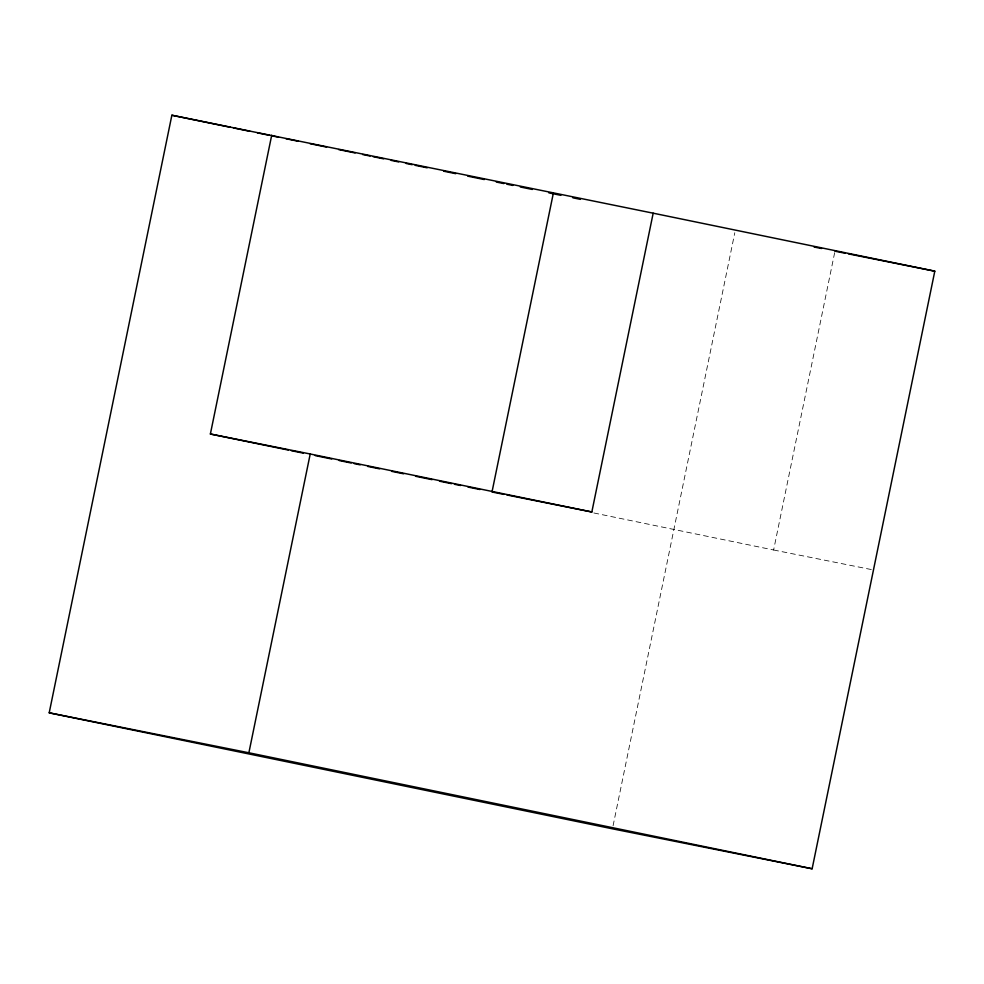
<?xml version="1.0" encoding="UTF-8"?>
<svg xmlns="http://www.w3.org/2000/svg" width="984" height="984" viewBox="0 0 984 984"><rect width="100%" height="100%" fill="white"/><g stroke="black" fill="none" stroke-linecap="round" stroke-linejoin="round"><path stroke-width="0.74" stroke-dasharray="4.92 3.69" d="M613.069 825.797L734.802 232.716M593.869 512.971L773.621 549.995L834.653 252.691M773.621 549.995L871.972 569.674"/><path stroke-width="1.48" d="M49.2 712.822L171.868 115.226L653.179 213.184L934.8 271.178L812.132 868.774L612.442 828.811L49.2 712.822L248.878 752.785L812.132 868.774M288.275 450.045L210.379 434.006L271.707 135.214M248.878 752.785L310.218 453.993L591.839 511.988L653.179 213.184M553.34 193.208L492 492L503.919 494.386M814.1 247.021L821.542 248.509M834.961 251.191L845.391 253.282M848.368 253.872L934.8 271.178M210.379 434.006L310.218 453.993M506.908 494.977L591.839 511.988M171.868 115.226L230.44 127.293M233.454 127.908L249.973 131.315M257.488 132.865L269.493 135.337M272.507 135.952L278.509 137.194M286.024 138.732L298.041 141.204M310.046 143.689L326.577 147.083M338.594 149.556L355.113 152.963M362.616 154.513L370.132 156.05M373.133 156.677L383.649 158.842M391.165 160.38L398.668 161.93M406.183 163.479L412.185 164.709M415.187 165.337L427.204 167.809M443.735 171.204L455.74 173.688M467.757 176.161L484.288 179.555M496.305 182.04L503.808 183.577M506.809 184.205L512.824 185.435M520.327 186.985L532.344 189.457M548.875 192.864L560.88 195.336M572.897 197.809L580.412 199.358M291.264 450.672L303.257 453.132M315.237 455.604L331.719 458.999M339.209 460.537L351.19 463.009M354.178 463.624L360.181 464.854M367.672 466.404L379.652 468.864M391.632 471.336L403.612 473.796M415.605 476.268L432.074 479.663M439.565 481.201L451.558 483.673M454.546 484.288L460.537 485.518M468.027 487.068L480.02 489.528"/></g></svg>
